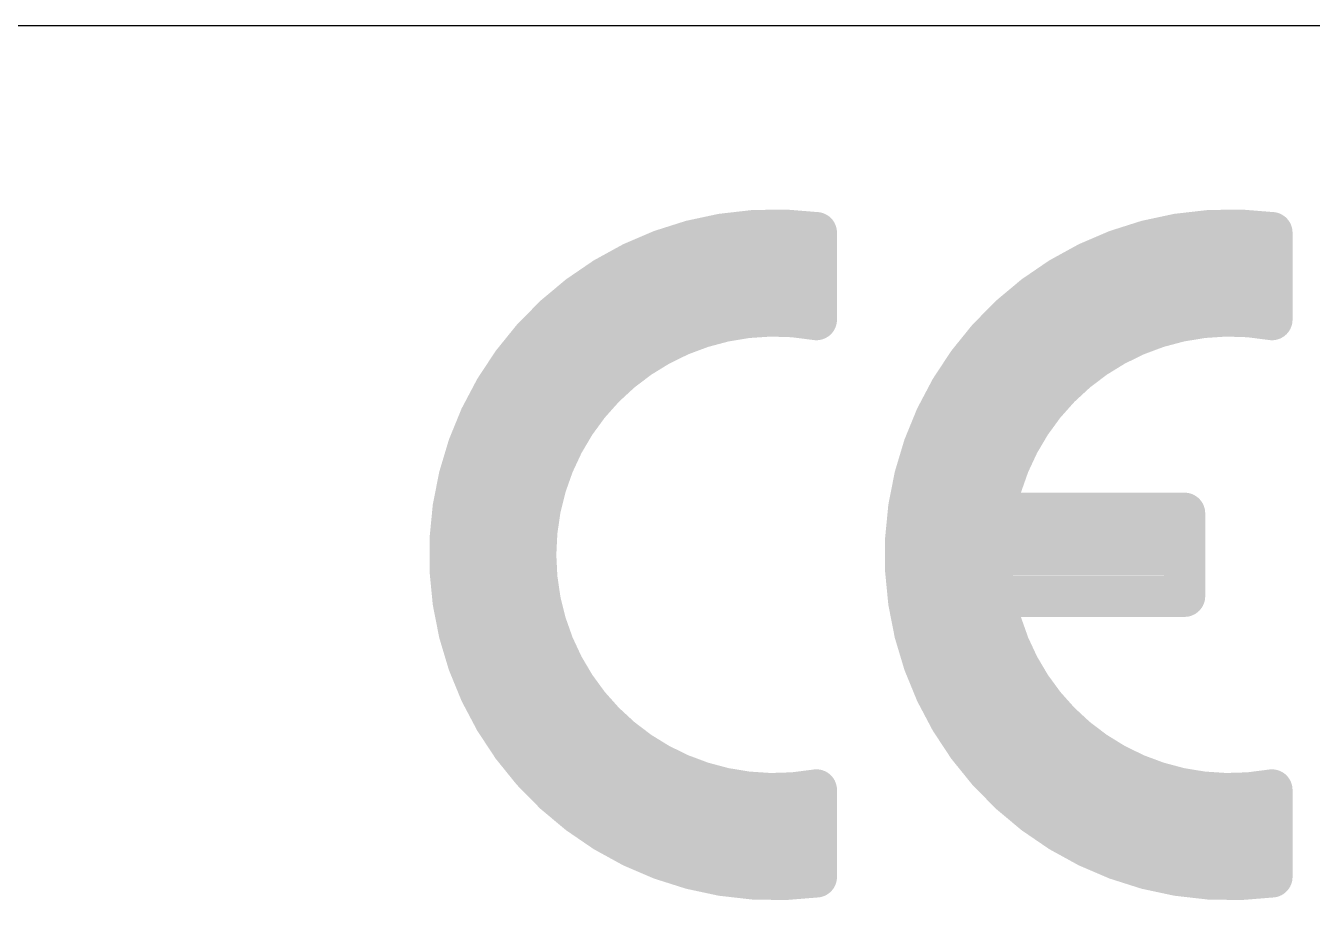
# Model space of a CAD drawing. Header units: millimetres. Extents: x 815.6 to 893.6, y 388.2 to 436.2.
# Drawn here: x 887.675 to 891.631, y 429.986 to 432.674 of the extents above; entities that cross this region are included whole.
import ezdxf

# ---------------------------------------------------------------- set-up
doc = ezdxf.new("R2010")
doc.units = ezdxf.units.MM
doc.layers.add('TOPOVERLAY', color=7, linetype='Continuous')

# ---------------------------------------------------------------- blocks, each defined once
blk = doc.blocks.new('CE_2_7X2_1MM_2')
at = {"layer": 'TOPOVERLAY', "const_width": 0.127}
for points in [[(0.828886, -1.002614, -1.138396), (0.828886, 0.977773)], [(2.229747, -1.002614, -1.138396), (2.229747, 0.977773)], [(0.828888, -0.735444, -1.193741), (0.828888, 0.710603)], [(2.229749, -0.735444, -1.193741), (2.229749, 0.710603)]]:
    blk.add_lwpolyline(points, format="xyb", dxfattribs=at)
for points in [[(0.828878, 0.710616), (0.828878, 0.977798)], [(2.229739, 0.710616), (2.229739, 0.977798)], [(1.366647, 0.114986), (1.961185, 0.114986)], [(1.961185, -0.139827), (1.961185, 0.114986)], [(1.366647, -0.012421), (1.961185, -0.012421)], [(1.366647, -0.139827), (1.961185, -0.139827)], [(0.828878, -1.002614), (0.828878, -0.735432)], [(2.229739, -1.002614), (2.229739, -0.735432)]]:
    blk.add_lwpolyline(points, dxfattribs=at)
at = {"layer": 'TOPOVERLAY', "const_width": 0.0635}
for points in [[(0.797128, 0.977798, 1), (0.860628, 0.977798, 1)], [(0.797136, 0.977773, 1), (0.860636, 0.977773, 1)], [(2.197989, 0.977798, 1), (2.261489, 0.977798, 1)], [(2.197997, 0.977773, 1), (2.261497, 0.977773, 1)], [(0.797128, 0.710616, 1), (0.860628, 0.710616, 1)], [(0.797138, 0.710603, 1), (0.860638, 0.710603, 1)], [(2.197989, 0.710616, 1), (2.261489, 0.710616, 1)], [(2.197999, 0.710603, 1), (2.261499, 0.710603, 1)], [(1.334897, 0.114986, 1), (1.398397, 0.114986, 1)], [(1.929435, 0.114986, 1), (1.992935, 0.114986, 1)], [(1.929435, 0.114986, 1), (1.992935, 0.114986, 1)], [(1.334897, -0.012421, 1), (1.398397, -0.012421, 1)], [(1.929435, -0.012421, 1), (1.992935, -0.012421, 1)], [(1.334897, -0.139827, 1), (1.398397, -0.139827, 1)], [(1.929435, -0.139827, 1), (1.992935, -0.139827, 1)], [(1.929435, -0.139827, 1), (1.992935, -0.139827, 1)], [(0.797128, -0.735432, 1), (0.860628, -0.735432, 1)], [(0.797138, -0.735444, 1), (0.860638, -0.735444, 1)], [(2.197989, -0.735432, 1), (2.261489, -0.735432, 1)], [(2.197999, -0.735444, 1), (2.261499, -0.735444, 1)], [(0.797128, -1.002614, 1), (0.860628, -1.002614, 1)], [(0.797136, -1.002614, 1), (0.860636, -1.002614, 1)], [(2.197989, -1.002614, 1), (2.261489, -1.002614, 1)], [(2.197997, -1.002614, 1), (2.261497, -1.002614, 1)]]:
    blk.add_lwpolyline(points, format="xyb", close=True, dxfattribs=at)
at = {"layer": 'TOPOVERLAY'}
for points in [[(1.899996, 0.799998), (2.099996, 0.799998), (1.899996, 0.999998), (2.099996, 0.999998)], [(1.999996, 0.710616), (2.229739, 0.710616), (1.999996, 0.999998), (2.229739, 0.999998)], [(0.4318, 0.7112), (0.7112, 0.7112), (0.4318, 0.9652), (0.7112, 0.9652)], [(0.254, 0.762), (0.508, 0.762), (0.254, 0.9144), (0.508, 0.9144)], [(0.6096, 0.7366), (0.828878, 0.7366), (0.6096, 0.9398), (0.828878, 0.9398)], [(1.699997, 0.710616), (1.999996, 0.710616), (1.699997, 0.899998), (1.999996, 0.899998)], [(1.899996, 0.710616), (1.999996, 0.710616), (1.899996, 0.899998), (1.999996, 0.899998)], [(0.0762, 0.6858), (0.508, 0.6858), (0.0762, 0.8382), (0.508, 0.8382)], [(1.5748, 0.6096), (1.7018, 0.6096), (1.5748, 0.8382), (1.7018, 0.8382)], [(1.6256, 0.6604), (1.778, 0.6604), (1.6256, 0.8636), (1.778, 0.8636)], [(1.4732, 0.5842), (1.651, 0.5842), (1.4732, 0.7874), (1.651, 0.7874)], [(0, 0.635), (0.3302, 0.635), (0, 0.7366), (0.3302, 0.7366)], [(0.1016, 0.5842), (0.254, 0.5842), (0.1016, 0.6858), (0.254, 0.6858)], [(1.399997, 0.499999), (1.599997, 0.499999), (1.399997, 0.699999), (1.599997, 0.699999)], [(-0.0762, 0.4318), (0.1016, 0.4318), (-0.0762, 0.635), (0.1016, 0.635)], [(0.0254, 0.4826), (0.1778, 0.4826), (0.0254, 0.6604), (0.1778, 0.6604)], [(1.3716, 0.5588), (1.4732, 0.5588), (1.3716, 0.635), (1.4732, 0.635)], [(1.299997, 0.399999), (1.499997, 0.399999), (1.299997, 0.599999), (1.499997, 0.599999)], [(-0.1524, 0.3302), (0.0508, 0.3302), (-0.1524, 0.5334), (0.0508, 0.5334)], [(1.199998, 0.299999), (1.499997, 0.299999), (1.199998, 0.499999), (1.499997, 0.499999)], [(1.199998, 0.299999), (1.399997, 0.299999), (1.199998, 0.499999), (1.399997, 0.499999)], [(-0.2286, 0.2286), (0, 0.2286), (-0.2286, 0.4064), (0, 0.4064)], [(1.199998, 0.114986), (1.366647, 0.114986), (1.199998, 0.399999), (1.366647, 0.399999)], [(-0.254, -0.127), (-0.0508, -0.127), (-0.254, 0.2794), (-0.0508, 0.2794)], [(1.099998, -0.299999), (1.399997, -0.299999), (1.099998, 0.299999), (1.399997, 0.299999)], [(-0.2794, -0.2794), (-0.0254, -0.2794), (-0.2794, -0.0508), (-0.0254, -0.0508)], [(-0.2032, -0.4826), (0, -0.4826), (-0.2032, -0.2286), (0, -0.2286)], [(1.1938, -0.4064), (1.4224, -0.4064), (1.1938, -0.2286), (1.4224, -0.2286)], [(-0.127, -0.6604), (0.0762, -0.6604), (-0.127, -0.3556), (0.0762, -0.3556)], [(1.2192, -0.508), (1.4732, -0.508), (1.2192, -0.3556), (1.4732, -0.3556)], [(1.2954, -0.6096), (1.4986, -0.6096), (1.2954, -0.4318), (1.4986, -0.4318)], [(0, -0.7874), (0.2032, -0.7874), (0, -0.4826), (0.2032, -0.4826)], [(1.3462, -0.7112), (1.5494, -0.7112), (1.3462, -0.4826), (1.5494, -0.4826)], [(1.4224, -0.7874), (1.6002, -0.7874), (1.4224, -0.5334), (1.6002, -0.5334)], [(0.1524, -0.8636), (0.2794, -0.8636), (0.1524, -0.5588), (0.2794, -0.5588)], [(1.524, -0.8636), (1.6764, -0.8636), (1.524, -0.6096), (1.6764, -0.6096)], [(0.254, -0.889), (0.4064, -0.889), (0.254, -0.6604), (0.4064, -0.6604)], [(1.6002, -0.9398), (1.7526, -0.9398), (1.6002, -0.635), (1.7526, -0.635)], [(0.381, -0.9652), (0.5588, -0.9652), (0.381, -0.7112), (0.5588, -0.7112)], [(1.7272, -0.9652), (1.8542, -0.9652), (1.7272, -0.7112), (1.8542, -0.7112)], [(1.8288, -0.9652), (2.0066, -0.9652), (1.8288, -0.7112), (2.0066, -0.7112)], [(1.9304, -0.9652), (2.2098, -0.9652), (1.9304, -0.7366), (2.2098, -0.7366)], [(0.508, -1.016), (0.7874, -1.016), (0.508, -0.762), (0.7874, -0.762)], [(0.3048, -0.9398), (0.4318, -0.9398), (0.3048, -0.8382), (0.4318, -0.8382)]]:
    blk.add_solid(points, dxfattribs=at)

msp = doc.modelspace()

# ---------------------------------------------------------------- linework, layer by layer
at = {"linetype": 'Continuous'}
msp.add_line((892.1411, 432.6744), (817.1411, 432.6744), dxfattribs=at)

# ---------------------------------------------------------------- block references
msp.add_blockref('CE_2_7X2_1MM_2', (889.2771, 431.0604))

doc.saveas('drawing.dxf')
